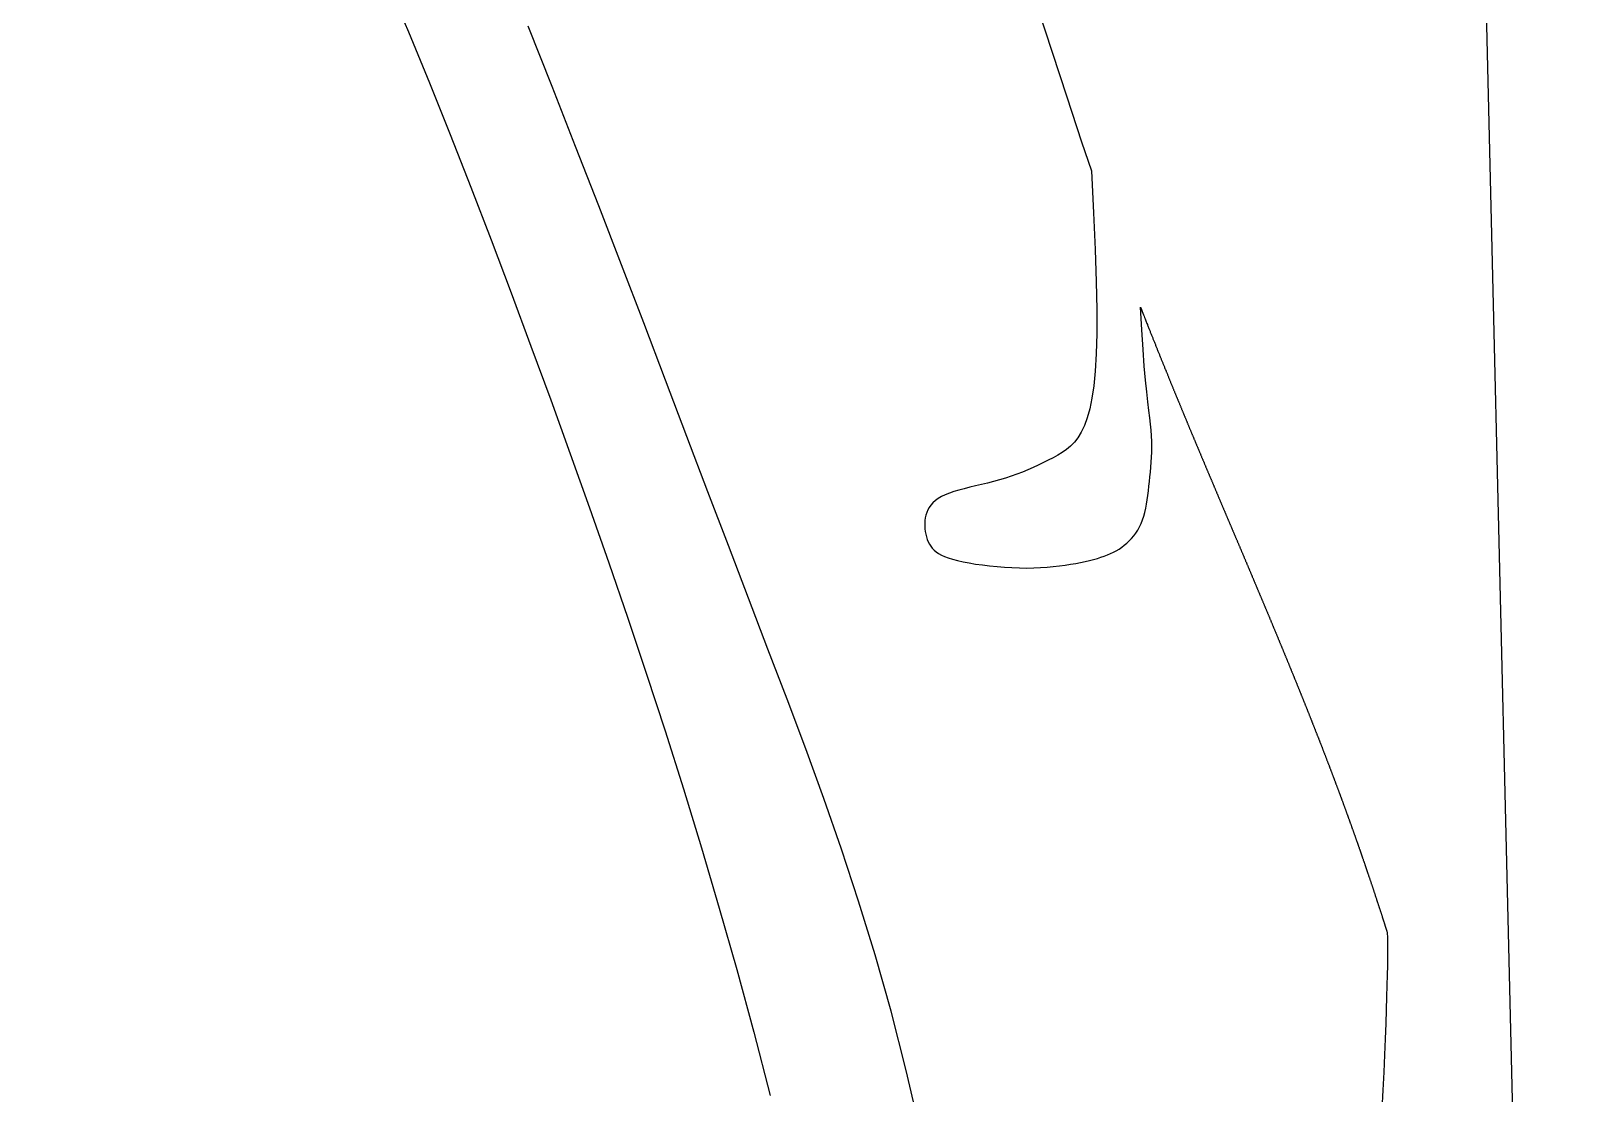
# Model space of a CAD drawing. Header units: feet. Extents: x 0 to 841, y 0 to 594.
# Drawn here: x 646.121 to 646.745, y 136.531 to 136.956 of the extents above; entities that cross this region are included whole.
import ezdxf

# ---------------------------------------------------------------- set-up
doc = ezdxf.new("R2010")
doc.units = ezdxf.units.FT
doc.header["$MEASUREMENT"] = 0
doc.layers.add('LOGO', color=7, linetype='Continuous')

# ---------------------------------------------------------------- blocks, each defined once
blk = doc.blocks.new('YOTA')
h = blk.add_hatch(color=1)
edge = h.paths.add_edge_path()
edge.add_arc((302.8865, 246.9749), 39.995, 0, 360)
edge = h.paths.add_edge_path(flags=16)
edge.add_arc((302.8865, 246.9749), 39.7003, 0, 360)
at = {"color": 2}
blk.add_line((292.6791, 262.9367), (292.7986, 257.9023), dxfattribs=at)
for points in [[(291.2973, 262.2006), (291.3246, 262.1365), (291.3514, 262.0714), (291.3778, 262.0054), (291.404, 261.9387), (291.4298, 261.8715), (291.4553, 261.8038), (291.4806, 261.7358), (291.5058, 261.6676), (291.5307, 261.599), (291.5554, 261.5299), (291.5799, 261.4602), (291.6041, 261.3897), (291.628, 261.3183), (291.6516, 261.2458), (291.6749, 261.1721), (291.6978, 261.097), (291.7205, 261.0203), (291.7427, 260.9421), (291.7644, 260.8623), (291.7855, 260.7813)], [(291.9774, 260.7333), (291.9587, 260.8134), (291.9393, 260.8889), (291.919, 260.9606), (291.898, 261.0291), (291.8763, 261.0952), (291.8538, 261.1597), (291.8307, 261.2232), (291.8069, 261.2864), (291.7826, 261.3502), (291.7576, 261.4152), (291.7321, 261.482), (291.706, 261.5506), (291.6793, 261.6208), (291.6521, 261.6925), (291.6243, 261.7655), (291.596, 261.8396), (291.5671, 261.9146), (291.5376, 261.9905), (291.5076, 262.0669), (291.477, 262.1438)], [(291.8324, 262.8455), (291.8498, 262.8102), (291.8754, 262.7587), (291.9013, 262.7066), (291.9273, 262.6538), (291.9531, 262.6006), (291.9784, 262.547), (292.003, 262.4931), (292.0265, 262.439), (292.0488, 262.3848), (292.0697, 262.3306), (292.0893, 262.2762), (292.1082, 262.2215), (292.1265, 262.1663), (292.1447, 262.1105), (292.1631, 262.0538), (292.182, 261.9963), (292.1945, 261.9592)], [(292.1945, 261.9592), (292.1974, 261.9058), (292.1995, 261.859), (292.2008, 261.8181), (292.2014, 261.7827), (292.2013, 261.7523), (292.2006, 261.7263), (292.1993, 261.7042), (292.1975, 261.6855), (292.1952, 261.6697), (292.1924, 261.6563), (292.1892, 261.6447), (292.1856, 261.6349), (292.1817, 261.6265), (292.1774, 261.6194), (292.1728, 261.6135), (292.1679, 261.6084), (292.1627, 261.6042), (292.1573, 261.6004), (292.1516, 261.5971), (292.1457, 261.5939), (292.1396, 261.5907), (292.1334, 261.5876), (292.1269, 261.5845), (292.1203, 261.5815), (292.1136, 261.5786), (292.1066, 261.5757), (292.0996, 261.573), (292.0923, 261.5703), (292.085, 261.5679), (292.0775, 261.5656), (292.0699, 261.5635), (292.0622, 261.5615), (292.0546, 261.5597), (292.0471, 261.5579), (292.0397, 261.5562), (292.0326, 261.5544), (292.0258, 261.5526), (292.0194, 261.5508), (292.0136, 261.5488), (292.0082, 261.5467), (292.0035, 261.5444), (291.9994, 261.542), (291.9958, 261.5393), (291.9927, 261.5365), (291.9901, 261.5336), (291.988, 261.5306), (291.9862, 261.5274), (291.9848, 261.5241), (291.9838, 261.5208), (291.983, 261.5174), (291.9825, 261.5139), (291.9823, 261.5104), (291.9822, 261.5068), (291.9825, 261.5033), (291.9829, 261.4998), (291.9836, 261.4964), (291.9844, 261.4931), (291.9855, 261.4898), (291.9868, 261.4868), (291.9883, 261.4838), (291.99, 261.4811), (291.9919, 261.4785), (291.9941, 261.4761), (291.9968, 261.4739), (291.9998, 261.4718), (292.0034, 261.4698), (292.0075, 261.4679), (292.0123, 261.4662), (292.0177, 261.4645), (292.024, 261.4629), (292.031, 261.4613), (292.0387, 261.4599), (292.047, 261.4585), (292.0557, 261.4573), (292.0649, 261.4562), (292.0743, 261.4552), (292.0838, 261.4545), (292.0934, 261.4539), (292.1028, 261.4536), (292.1121, 261.4534), (292.1211, 261.4536), (292.1297, 261.4539), (292.1381, 261.4545), (292.146, 261.4552), (292.1537, 261.4561), (292.161, 261.4571), (292.168, 261.4582), (292.1745, 261.4593), (292.1808, 261.4606), (292.1866, 261.4618), (292.1921, 261.4631), (292.1972, 261.4644), (292.2021, 261.4657), (292.2066, 261.4671), (292.2109, 261.4685), (292.215, 261.47), (292.2188, 261.4717), (292.2226, 261.4735), (292.2262, 261.4754), (292.2297, 261.4775), (292.2331, 261.4798), (292.2364, 261.4823), (292.2397, 261.485), (292.2428, 261.4879), (292.2458, 261.491), (292.2486, 261.4944), (292.2513, 261.4979), (292.2537, 261.5017), (292.256, 261.5058), (292.258, 261.51), (292.2598, 261.5146), (292.2613, 261.5193), (292.2626, 261.5243), (292.2638, 261.5295), (292.2648, 261.5348), (292.2657, 261.5403), (292.2665, 261.5459), (292.2672, 261.5517), (292.2678, 261.5576), (292.2685, 261.5635), (292.2691, 261.5695), (292.2697, 261.5756), (292.2703, 261.5818), (292.2707, 261.5881), (292.2711, 261.5945), (292.2714, 261.601), (292.2714, 261.6078), (292.2714, 261.6146), (292.2711, 261.6217), (292.2706, 261.629), (292.2698, 261.6366), (292.2689, 261.6448), (292.2677, 261.6541), (292.2664, 261.6649), (292.265, 261.6777), (292.2635, 261.6928), (292.2619, 261.7107), (292.2603, 261.7318), (292.2588, 261.7566), (292.2572, 261.7855)], [(292.2572, 261.7855), (292.2583, 261.7828), (292.2593, 261.7803), (292.2602, 261.7781), (292.2609, 261.776), (292.2617, 261.7742), (292.2623, 261.7726), (292.2629, 261.771), (292.2634, 261.7697), (292.264, 261.7684), (292.2644, 261.7671), (292.2649, 261.766), (292.2653, 261.7648), (292.2658, 261.7637), (292.2662, 261.7627), (292.2666, 261.7617), (292.267, 261.7607), (292.2674, 261.7597), (292.2677, 261.7587), (292.2681, 261.7578), (292.2685, 261.7568), (292.2689, 261.7559), (292.2692, 261.7549), (292.2696, 261.754), (292.27, 261.753), (292.2704, 261.7521), (292.2707, 261.7511), (292.2711, 261.7502), (292.2715, 261.7493), (292.2719, 261.7483), (292.2722, 261.7474), (292.2726, 261.7464), (292.273, 261.7455), (292.2734, 261.7446), (292.2737, 261.7436), (292.2741, 261.7427), (292.2745, 261.7418), (292.2748, 261.7409), (292.2752, 261.7399), (292.2756, 261.739), (292.276, 261.7381), (292.2763, 261.7372), (292.2767, 261.7362), (292.2771, 261.7353), (292.2774, 261.7344), (292.2778, 261.7335), (292.2782, 261.7326), (292.2785, 261.7316), (292.2789, 261.7307), (292.2793, 261.7298), (292.2796, 261.7289), (292.28, 261.728), (292.2804, 261.7271), (292.2807, 261.7262), (292.2811, 261.7253), (292.2814, 261.7244), (292.2818, 261.7235), (292.2822, 261.7226), (292.2825, 261.7217), (292.2829, 261.7208), (292.2832, 261.72), (292.2836, 261.7191), (292.284, 261.7182), (292.2843, 261.7173), (292.2847, 261.7164), (292.285, 261.7155), (292.2854, 261.7147), (292.2857, 261.7138), (292.2861, 261.7129), (292.2864, 261.7121), (292.2868, 261.7112), (292.2871, 261.7103), (292.2875, 261.7095), (292.2878, 261.7086), (292.2882, 261.7078), (292.2885, 261.7069), (292.2889, 261.7061), (292.2892, 261.7052), (292.2896, 261.7044), (292.2899, 261.7035), (292.2902, 261.7027), (292.2906, 261.7019), (292.2909, 261.701), (292.2913, 261.7002), (292.2916, 261.6994), (292.2919, 261.6986), (292.2923, 261.6977), (292.2926, 261.6969), (292.2929, 261.6961), (292.2933, 261.6953), (292.2936, 261.6945), (292.2939, 261.6937), (292.2942, 261.6929), (292.2946, 261.6921), (292.2949, 261.6913), (292.2952, 261.6905), (292.2955, 261.6897), (292.2959, 261.6889), (292.2962, 261.6881), (292.2965, 261.6873), (292.2968, 261.6865), (292.2971, 261.6858), (292.2975, 261.685), (292.2978, 261.6842), (292.2981, 261.6834), (292.2984, 261.6827), (292.2987, 261.6819), (292.299, 261.6812), (292.2993, 261.6804), (292.2997, 261.6796), (292.3, 261.6789), (292.3003, 261.6781), (292.3006, 261.6774), (292.3009, 261.6766), (292.3012, 261.6759), (292.3015, 261.6752), (292.3018, 261.6744), (292.3021, 261.6737), (292.3024, 261.6729), (292.3027, 261.6722), (292.303, 261.6715), (292.3033, 261.6707), (292.3036, 261.67), (292.3039, 261.6693), (292.3042, 261.6686), (292.3045, 261.6679), (292.3048, 261.6671), (292.3051, 261.6664), (292.3054, 261.6657), (292.3057, 261.665), (292.306, 261.6643), (292.3063, 261.6636), (292.3066, 261.6629), (292.3068, 261.6622), (292.3071, 261.6615), (292.3074, 261.6608), (292.3077, 261.6601), (292.308, 261.6594), (292.3083, 261.6587), (292.3086, 261.658), (292.3089, 261.6573), (292.3091, 261.6566), (292.3094, 261.6559), (292.3097, 261.6552), (292.31, 261.6545), (292.3103, 261.6538), (292.3106, 261.6531), (292.3109, 261.6524), (292.3111, 261.6518), (292.3114, 261.6511), (292.3117, 261.6504), (292.312, 261.6497), (292.3123, 261.649), (292.3125, 261.6484), (292.3128, 261.6477), (292.3131, 261.647), (292.3134, 261.6463), (292.3137, 261.6457), (292.3139, 261.645), (292.3142, 261.6443), (292.3145, 261.6437), (292.3148, 261.643), (292.3151, 261.6423), (292.3153, 261.6417), (292.3156, 261.641), (292.3159, 261.6403), (292.3162, 261.6397), (292.3164, 261.639), (292.3167, 261.6383), (292.317, 261.6377), (292.3173, 261.637), (292.3175, 261.6363), (292.3178, 261.6357), (292.3181, 261.635), (292.3184, 261.6344), (292.3186, 261.6337), (292.3189, 261.633), (292.3192, 261.6324), (292.3195, 261.6317), (292.3197, 261.6311), (292.32, 261.6304), (292.3203, 261.6297), (292.3206, 261.6291), (292.3208, 261.6284), (292.3211, 261.6278), (292.3214, 261.6271), (292.3217, 261.6265), (292.3219, 261.6258), (292.3222, 261.6251), (292.3225, 261.6245), (292.3228, 261.6238), (292.323, 261.6232), (292.3233, 261.6225), (292.3236, 261.6219), (292.3239, 261.6212), (292.3241, 261.6205), (292.3244, 261.6199), (292.3247, 261.6192), (292.325, 261.6186), (292.3252, 261.6179), (292.3255, 261.6173), (292.3258, 261.6166), (292.3261, 261.6159), (292.3263, 261.6153), (292.3266, 261.6146), (292.3269, 261.614), (292.3272, 261.6133), (292.3274, 261.6127), (292.3277, 261.612), (292.328, 261.6113), (292.3283, 261.6107), (292.3286, 261.61), (292.3288, 261.6094), (292.3291, 261.6087), (292.3294, 261.608), (292.3297, 261.6074), (292.3299, 261.6067), (292.3302, 261.6061), (292.3305, 261.6054), (292.3308, 261.6047), (292.331, 261.6041), (292.3313, 261.6034), (292.3316, 261.6028), (292.3319, 261.6021), (292.3322, 261.6014), (292.3324, 261.6008), (292.3327, 261.6001), (292.333, 261.5995), (292.3333, 261.5988), (292.3335, 261.5981), (292.3338, 261.5975), (292.3341, 261.5968), (292.3344, 261.5962), (292.3346, 261.5955), (292.3349, 261.5948), (292.3352, 261.5942), (292.3355, 261.5935), (292.3358, 261.5929), (292.336, 261.5922), (292.3363, 261.5915), (292.3366, 261.5909), (292.3369, 261.5902), (292.3372, 261.5896), (292.3374, 261.5889), (292.3377, 261.5882), (292.338, 261.5876), (292.3383, 261.5869), (292.3385, 261.5863), (292.3388, 261.5856), (292.3391, 261.5849), (292.3394, 261.5843), (292.3397, 261.5836), (292.3399, 261.5829), (292.3402, 261.5823), (292.3405, 261.5816), (292.3408, 261.581), (292.3411, 261.5803), (292.3413, 261.5796), (292.3416, 261.579), (292.3419, 261.5783), (292.3422, 261.5777), (292.3425, 261.577), (292.3427, 261.5763), (292.343, 261.5757), (292.3433, 261.575), (292.3436, 261.5743), (292.3439, 261.5737), (292.3441, 261.573), (292.3444, 261.5724), (292.3447, 261.5717), (292.345, 261.571), (292.3452, 261.5704), (292.3455, 261.5697), (292.3458, 261.569), (292.3461, 261.5684), (292.3464, 261.5677), (292.3466, 261.567), (292.3469, 261.5664), (292.3472, 261.5657), (292.3475, 261.5651), (292.3478, 261.5644), (292.3481, 261.5637), (292.3483, 261.5631), (292.3486, 261.5624), (292.3489, 261.5617), (292.3492, 261.5611), (292.3495, 261.5604), (292.3497, 261.5597), (292.35, 261.5591), (292.3503, 261.5584), (292.3506, 261.5578), (292.3509, 261.5571), (292.3511, 261.5564), (292.3514, 261.5558), (292.3517, 261.5551), (292.352, 261.5544), (292.3523, 261.5538), (292.3525, 261.5531), (292.3528, 261.5524), (292.3531, 261.5518), (292.3534, 261.5511), (292.3537, 261.5504), (292.354, 261.5498), (292.3542, 261.5491), (292.3545, 261.5485), (292.3548, 261.5478), (292.3551, 261.5471), (292.3554, 261.5465), (292.3556, 261.5458), (292.3559, 261.5451), (292.3562, 261.5445), (292.3565, 261.5438), (292.3568, 261.5431), (292.357, 261.5425), (292.3573, 261.5418), (292.3576, 261.5411), (292.3579, 261.5405), (292.3582, 261.5398), (292.3585, 261.5391), (292.3587, 261.5385), (292.359, 261.5378), (292.3593, 261.5371), (292.3596, 261.5365), (292.3599, 261.5358), (292.3602, 261.5351), (292.3604, 261.5345), (292.3607, 261.5338), (292.361, 261.5331), (292.3613, 261.5325), (292.3616, 261.5318), (292.3618, 261.5311), (292.3621, 261.5305), (292.3624, 261.5298), (292.3627, 261.5292), (292.363, 261.5285), (292.3633, 261.5278), (292.3635, 261.5272), (292.3638, 261.5265), (292.3641, 261.5258), (292.3644, 261.5252), (292.3647, 261.5245), (292.365, 261.5238), (292.3652, 261.5232), (292.3655, 261.5225), (292.3658, 261.5218), (292.3661, 261.5212), (292.3664, 261.5205), (292.3666, 261.5198), (292.3669, 261.5192), (292.3672, 261.5185), (292.3675, 261.5178), (292.3678, 261.5171), (292.3681, 261.5165), (292.3683, 261.5158), (292.3686, 261.5151), (292.3689, 261.5145), (292.3692, 261.5138), (292.3695, 261.5131), (292.3698, 261.5125), (292.37, 261.5118), (292.3703, 261.5111), (292.3706, 261.5105), (292.3709, 261.5098), (292.3712, 261.5091), (292.3715, 261.5085), (292.3717, 261.5078), (292.372, 261.5071), (292.3723, 261.5065), (292.3726, 261.5058), (292.3729, 261.5051), (292.3732, 261.5045), (292.3734, 261.5038), (292.3737, 261.5031), (292.374, 261.5025), (292.3743, 261.5018), (292.3746, 261.5011), (292.3749, 261.5005), (292.3751, 261.4998), (292.3754, 261.4991), (292.3757, 261.4985), (292.376, 261.4978), (292.3763, 261.4971), (292.3766, 261.4964), (292.3768, 261.4958), (292.3771, 261.4951), (292.3774, 261.4944), (292.3777, 261.4938), (292.378, 261.4931), (292.3783, 261.4924), (292.3785, 261.4918), (292.3788, 261.4911), (292.3791, 261.4904), (292.3794, 261.4898), (292.3797, 261.4891), (292.38, 261.4884), (292.3802, 261.4878), (292.3805, 261.4871), (292.3808, 261.4864), (292.3811, 261.4857), (292.3814, 261.4851), (292.3817, 261.4844), (292.3819, 261.4837), (292.3822, 261.4831), (292.3825, 261.4824), (292.3828, 261.4817), (292.3831, 261.4811), (292.3834, 261.4804), (292.3836, 261.4797), (292.3839, 261.4791), (292.3842, 261.4784), (292.3845, 261.4777), (292.3848, 261.4771), (292.3851, 261.4764), (292.3853, 261.4757), (292.3856, 261.475), (292.3859, 261.4744), (292.3862, 261.4737), (292.3865, 261.473), (292.3868, 261.4724), (292.387, 261.4717), (292.3873, 261.471), (292.3876, 261.4704), (292.3879, 261.4697), (292.3882, 261.469), (292.3885, 261.4683), (292.3887, 261.4677), (292.389, 261.467), (292.3893, 261.4663), (292.3896, 261.4657), (292.3899, 261.465), (292.3902, 261.4643), (292.3904, 261.4637), (292.3907, 261.463), (292.391, 261.4623), (292.3913, 261.4616), (292.3916, 261.461), (292.3919, 261.4603), (292.3921, 261.4596), (292.3924, 261.459), (292.3927, 261.4583), (292.393, 261.4576), (292.3933, 261.457), (292.3936, 261.4563), (292.3938, 261.4556), (292.3941, 261.4549), (292.3944, 261.4543), (292.3947, 261.4536), (292.395, 261.4529), (292.3953, 261.4523), (292.3955, 261.4516), (292.3958, 261.4509), (292.3961, 261.4503), (292.3964, 261.4496), (292.3967, 261.4489), (292.397, 261.4482), (292.3972, 261.4476), (292.3975, 261.4469), (292.3978, 261.4462), (292.3981, 261.4456), (292.3984, 261.4449), (292.3987, 261.4442), (292.3989, 261.4436), (292.3992, 261.4429), (292.3995, 261.4422), (292.3998, 261.4415), (292.4001, 261.4409), (292.4004, 261.4402), (292.4006, 261.4395), (292.4009, 261.4389), (292.4012, 261.4382), (292.4015, 261.4375), (292.4018, 261.4369), (292.402, 261.4362), (292.4023, 261.4355), (292.4026, 261.4348), (292.4029, 261.4342), (292.4032, 261.4335), (292.4035, 261.4328), (292.4037, 261.4322), (292.404, 261.4315), (292.4043, 261.4308), (292.4046, 261.4301), (292.4049, 261.4295), (292.4052, 261.4288), (292.4054, 261.4281), (292.4057, 261.4275), (292.406, 261.4268), (292.4063, 261.4261), (292.4066, 261.4254), (292.4068, 261.4248), (292.4071, 261.4241), (292.4074, 261.4234), (292.4077, 261.4228), (292.408, 261.4221), (292.4083, 261.4214), (292.4085, 261.4208), (292.4088, 261.4201), (292.4091, 261.4194), (292.4094, 261.4187), (292.4097, 261.4181), (292.41, 261.4174), (292.4102, 261.4167), (292.4105, 261.4161), (292.4108, 261.4154), (292.4111, 261.4147), (292.4114, 261.414), (292.4116, 261.4134), (292.4119, 261.4127), (292.4122, 261.412), (292.4125, 261.4114), (292.4128, 261.4107), (292.413, 261.41), (292.4133, 261.4094), (292.4136, 261.4087), (292.4139, 261.408), (292.4142, 261.4073), (292.4145, 261.4067), (292.4147, 261.406), (292.415, 261.4053), (292.4153, 261.4047), (292.4156, 261.404), (292.4159, 261.4033), (292.4161, 261.4026), (292.4164, 261.402), (292.4167, 261.4013), (292.417, 261.4006), (292.4173, 261.4), (292.4175, 261.3993), (292.4178, 261.3986), (292.4181, 261.3979), (292.4184, 261.3973), (292.4187, 261.3966), (292.419, 261.3959), (292.4192, 261.3953), (292.4195, 261.3946), (292.4198, 261.3939), (292.4201, 261.3932), (292.4204, 261.3926), (292.4206, 261.3919), (292.4209, 261.3912), (292.4212, 261.3906), (292.4215, 261.3899), (292.4218, 261.3892), (292.422, 261.3886), (292.4223, 261.3879), (292.4226, 261.3872), (292.4229, 261.3865), (292.4232, 261.3859), (292.4234, 261.3852), (292.4237, 261.3845), (292.424, 261.3839), (292.4243, 261.3832), (292.4246, 261.3825), (292.4248, 261.3818), (292.4251, 261.3812), (292.4254, 261.3805), (292.4257, 261.3798), (292.426, 261.3792), (292.4262, 261.3785), (292.4265, 261.3778), (292.4268, 261.3772), (292.4271, 261.3765), (292.4273, 261.3758), (292.4276, 261.3751), (292.4279, 261.3745), (292.4282, 261.3738), (292.4285, 261.3731), (292.4287, 261.3725), (292.429, 261.3718), (292.4293, 261.3711), (292.4296, 261.3704), (292.4299, 261.3698), (292.4301, 261.3691), (292.4304, 261.3684), (292.4307, 261.3678), (292.431, 261.3671), (292.4312, 261.3664), (292.4315, 261.3657), (292.4318, 261.3651), (292.4321, 261.3644), (292.4324, 261.3637), (292.4326, 261.3631), (292.4329, 261.3624), (292.4332, 261.3617), (292.4335, 261.3611), (292.4338, 261.3604), (292.434, 261.3597), (292.4343, 261.359), (292.4346, 261.3584), (292.4349, 261.3577), (292.4351, 261.357), (292.4354, 261.3564), (292.4357, 261.3557), (292.436, 261.355), (292.4362, 261.3544), (292.4365, 261.3537), (292.4368, 261.353), (292.4371, 261.3523), (292.4374, 261.3517), (292.4376, 261.351), (292.4379, 261.3503), (292.4382, 261.3497), (292.4385, 261.349), (292.4387, 261.3483), (292.439, 261.3477), (292.4393, 261.347), (292.4396, 261.3463), (292.4398, 261.3456), (292.4401, 261.345), (292.4404, 261.3443), (292.4407, 261.3436), (292.4409, 261.343), (292.4412, 261.3423), (292.4415, 261.3416), (292.4418, 261.341), (292.442, 261.3403), (292.4423, 261.3396), (292.4426, 261.3389), (292.4429, 261.3383), (292.4432, 261.3376), (292.4434, 261.3369), (292.4437, 261.3363), (292.444, 261.3356), (292.4443, 261.3349), (292.4445, 261.3343), (292.4448, 261.3336), (292.4451, 261.3329), (292.4454, 261.3322), (292.4456, 261.3316), (292.4459, 261.3309), (292.4462, 261.3302), (292.4464, 261.3296), (292.4467, 261.3289), (292.447, 261.3282), (292.4473, 261.3276), (292.4475, 261.3269), (292.4478, 261.3262), (292.4481, 261.3256), (292.4484, 261.3249), (292.4486, 261.3242), (292.4489, 261.3235), (292.4492, 261.3229), (292.4495, 261.3222), (292.4497, 261.3215), (292.45, 261.3209), (292.4503, 261.3202), (292.4506, 261.3195), (292.4508, 261.3189), (292.4511, 261.3182), (292.4514, 261.3175), (292.4516, 261.3169), (292.4519, 261.3162), (292.4522, 261.3155), (292.4525, 261.3148), (292.4527, 261.3142), (292.453, 261.3135), (292.4533, 261.3128), (292.4536, 261.3122), (292.4538, 261.3115), (292.4541, 261.3108), (292.4544, 261.3102), (292.4546, 261.3095), (292.4549, 261.3088), (292.4552, 261.3082), (292.4555, 261.3075), (292.4557, 261.3068), (292.456, 261.3062), (292.4563, 261.3055), (292.4565, 261.3048), (292.4568, 261.3041), (292.4571, 261.3035), (292.4573, 261.3028), (292.4576, 261.3021), (292.4579, 261.3015), (292.4582, 261.3008), (292.4584, 261.3001), (292.4587, 261.2995), (292.459, 261.2988), (292.4592, 261.2981), (292.4595, 261.2975), (292.4598, 261.2968), (292.4601, 261.2961), (292.4603, 261.2955), (292.4606, 261.2948), (292.4609, 261.2941), (292.4611, 261.2935), (292.4614, 261.2928), (292.4617, 261.2921), (292.4619, 261.2915), (292.4622, 261.2908), (292.4625, 261.2901), (292.4627, 261.2895), (292.463, 261.2888), (292.4633, 261.2881), (292.4635, 261.2875), (292.4638, 261.2868), (292.4641, 261.2861), (292.4644, 261.2855), (292.4646, 261.2848), (292.4649, 261.2841), (292.4652, 261.2835), (292.4654, 261.2828), (292.4657, 261.2821), (292.466, 261.2815), (292.4662, 261.2808), (292.4665, 261.2801), (292.4668, 261.2795), (292.467, 261.2788), (292.4673, 261.2781), (292.4676, 261.2775), (292.4678, 261.2768), (292.4681, 261.2761), (292.4684, 261.2755), (292.4686, 261.2748), (292.4689, 261.2741), (292.4692, 261.2735), (292.4694, 261.2728), (292.4697, 261.2721), (292.47, 261.2715), (292.4702, 261.2708), (292.4705, 261.2701), (292.4708, 261.2695), (292.471, 261.2688), (292.4713, 261.2681), (292.4716, 261.2675), (292.4718, 261.2668), (292.4721, 261.2661), (292.4723, 261.2655), (292.4726, 261.2648), (292.4729, 261.2641), (292.4731, 261.2635), (292.4734, 261.2628), (292.4737, 261.2621), (292.4739, 261.2615), (292.4742, 261.2608), (292.4745, 261.2601), (292.4747, 261.2595), (292.475, 261.2588), (292.4752, 261.2581), (292.4755, 261.2575), (292.4758, 261.2568), (292.476, 261.2561), (292.4763, 261.2555), (292.4766, 261.2548), (292.4768, 261.2541), (292.4771, 261.2535), (292.4774, 261.2528), (292.4776, 261.2522), (292.4779, 261.2515), (292.4781, 261.2508), (292.4784, 261.2502), (292.4787, 261.2495), (292.4789, 261.2488), (292.4792, 261.2482), (292.4794, 261.2475), (292.4797, 261.2468), (292.48, 261.2462), (292.4802, 261.2455), (292.4805, 261.2448), (292.4808, 261.2442), (292.481, 261.2435), (292.4813, 261.2429), (292.4815, 261.2422), (292.4818, 261.2415), (292.4821, 261.2409), (292.4823, 261.2402), (292.4826, 261.2395), (292.4828, 261.2389), (292.4831, 261.2382), (292.4834, 261.2375), (292.4836, 261.2369), (292.4839, 261.2362), (292.4841, 261.2356), (292.4844, 261.2349), (292.4846, 261.2342), (292.4849, 261.2336), (292.4852, 261.2329), (292.4854, 261.2322), (292.4857, 261.2316), (292.4859, 261.2309), (292.4862, 261.2303), (292.4865, 261.2296), (292.4867, 261.2289), (292.487, 261.2283), (292.4872, 261.2276), (292.4875, 261.2269), (292.4877, 261.2263), (292.488, 261.2256), (292.4883, 261.225), (292.4885, 261.2243), (292.4888, 261.2236), (292.489, 261.223), (292.4893, 261.2223), (292.4895, 261.2216), (292.4898, 261.221), (292.4901, 261.2203), (292.4903, 261.2197), (292.4906, 261.219), (292.4908, 261.2183), (292.4911, 261.2177), (292.4913, 261.217), (292.4916, 261.2164), (292.4918, 261.2157), (292.4921, 261.215), (292.4923, 261.2144), (292.4926, 261.2137), (292.4929, 261.213), (292.4931, 261.2124), (292.4934, 261.2117), (292.4936, 261.2111), (292.4939, 261.2104), (292.4941, 261.2097), (292.4944, 261.2091), (292.4946, 261.2084), (292.4949, 261.2078), (292.4951, 261.2071), (292.4954, 261.2064), (292.4956, 261.2058), (292.4959, 261.2051), (292.4961, 261.2045), (292.4964, 261.2038), (292.4967, 261.2031), (292.4969, 261.2025), (292.4972, 261.2018), (292.4974, 261.2012), (292.4977, 261.2005), (292.4979, 261.1998), (292.4982, 261.1992), (292.4984, 261.1985), (292.4987, 261.1979), (292.4989, 261.1972), (292.4992, 261.1965), (292.4994, 261.1959), (292.4997, 261.1952), (292.4999, 261.1946), (292.5002, 261.1939), (292.5004, 261.1933), (292.5007, 261.1926), (292.5009, 261.1919), (292.5012, 261.1913), (292.5014, 261.1906), (292.5017, 261.19), (292.5019, 261.1893), (292.5022, 261.1886), (292.5024, 261.188), (292.5027, 261.1873), (292.5029, 261.1867), (292.5032, 261.186), (292.5034, 261.1854), (292.5037, 261.1847), (292.5039, 261.184), (292.5041, 261.1834), (292.5044, 261.1827), (292.5046, 261.1821), (292.5049, 261.1814), (292.5051, 261.1807), (292.5054, 261.1801), (292.5056, 261.1794), (292.5059, 261.1788), (292.5061, 261.1781), (292.5064, 261.1775), (292.5066, 261.1768), (292.5069, 261.1762), (292.5071, 261.1755), (292.5073, 261.1748), (292.5076, 261.1742), (292.5078, 261.1735), (292.5081, 261.1729), (292.5083, 261.1722), (292.5086, 261.1716), (292.5088, 261.1709), (292.5091, 261.1702), (292.5093, 261.1696), (292.5096, 261.1689), (292.5098, 261.1683), (292.51, 261.1676), (292.5103, 261.167), (292.5105, 261.1663), (292.5108, 261.1657), (292.511, 261.165), (292.5113, 261.1643), (292.5115, 261.1637), (292.5117, 261.163), (292.512, 261.1624), (292.5122, 261.1617), (292.5125, 261.1611), (292.5127, 261.1604), (292.5129, 261.1598), (292.5132, 261.1591), (292.5134, 261.1585), (292.5137, 261.1578), (292.5139, 261.1571), (292.5142, 261.1565), (292.5144, 261.1558), (292.5146, 261.1552), (292.5149, 261.1545), (292.5151, 261.1539), (292.5154, 261.1532), (292.5156, 261.1526), (292.5158, 261.1519), (292.5161, 261.1513), (292.5163, 261.1506), (292.5166, 261.15), (292.5168, 261.1493), (292.517, 261.1486), (292.5173, 261.148), (292.5175, 261.1473), (292.5177, 261.1467), (292.518, 261.146), (292.5182, 261.1454), (292.5185, 261.1447), (292.5187, 261.1441), (292.5189, 261.1434), (292.5192, 261.1428), (292.5194, 261.1421), (292.5196, 261.1415), (292.5199, 261.1408), (292.5201, 261.1402), (292.5204, 261.1395), (292.5206, 261.1389), (292.5208, 261.1382), (292.5211, 261.1376), (292.5213, 261.1369), (292.5215, 261.1363), (292.5218, 261.1356), (292.522, 261.135), (292.5222, 261.1343), (292.5225, 261.1337), (292.5227, 261.133), (292.5229, 261.1324), (292.5232, 261.1317), (292.5234, 261.1311), (292.5236, 261.1304), (292.5239, 261.1298), (292.5241, 261.1291), (292.5243, 261.1284), (292.5246, 261.1278), (292.5248, 261.1271), (292.525, 261.1265), (292.5253, 261.1259), (292.5255, 261.1252), (292.5257, 261.1246), (292.526, 261.1239), (292.5262, 261.1233), (292.5264, 261.1226), (292.5267, 261.122), (292.5269, 261.1213), (292.5271, 261.1207), (292.5274, 261.12), (292.5276, 261.1194), (292.5278, 261.1187), (292.5281, 261.1181), (292.5283, 261.1174), (292.5285, 261.1168), (292.5288, 261.1161), (292.529, 261.1155), (292.5292, 261.1148), (292.5294, 261.1142), (292.5297, 261.1135), (292.5299, 261.1129), (292.5301, 261.1122), (292.5304, 261.1116), (292.5306, 261.1109), (292.5308, 261.1103), (292.531, 261.1096), (292.5313, 261.109), (292.5315, 261.1083), (292.5317, 261.1077), (292.532, 261.1071), (292.5322, 261.1064), (292.5324, 261.1058), (292.5326, 261.1051), (292.5329, 261.1045), (292.5331, 261.1038), (292.5333, 261.1032), (292.5335, 261.1025), (292.5338, 261.1019), (292.534, 261.1012), (292.5342, 261.1006), (292.5345, 261.0999), (292.5347, 261.0993), (292.5349, 261.0987), (292.5351, 261.098), (292.5354, 261.0974), (292.5356, 261.0967), (292.5358, 261.0961), (292.536, 261.0954), (292.5363, 261.0948), (292.5365, 261.0941), (292.5367, 261.0935), (292.5369, 261.0928), (292.5372, 261.0922), (292.5374, 261.0916), (292.5376, 261.0909), (292.5378, 261.0903), (292.538, 261.0896), (292.5383, 261.089), (292.5385, 261.0883), (292.5387, 261.0877), (292.5389, 261.0871), (292.5392, 261.0864), (292.5394, 261.0858), (292.5396, 261.0851), (292.5398, 261.0845), (292.54, 261.0838), (292.5403, 261.0832), (292.5405, 261.0825), (292.5407, 261.0819), (292.5409, 261.0813), (292.5412, 261.0806), (292.5414, 261.08), (292.5416, 261.0793), (292.5418, 261.0787), (292.542, 261.0781), (292.5423, 261.0774), (292.5425, 261.0768), (292.5427, 261.0761), (292.5429, 261.0755), (292.5431, 261.0748), (292.5434, 261.0742), (292.5436, 261.0736), (292.5438, 261.0729), (292.544, 261.0723), (292.5442, 261.0716), (292.5445, 261.071), (292.5447, 261.0704), (292.5449, 261.0697), (292.5451, 261.0691), (292.5453, 261.0684), (292.5455, 261.0678), (292.5458, 261.0672), (292.546, 261.0665), (292.5462, 261.0659), (292.5464, 261.0652), (292.5466, 261.0646), (292.5468, 261.064), (292.5471, 261.0633), (292.5473, 261.0627), (292.5475, 261.062), (292.5477, 261.0614), (292.5479, 261.0608), (292.5481, 261.0601), (292.5484, 261.0595), (292.5486, 261.0588), (292.5488, 261.0582), (292.549, 261.0576), (292.5492, 261.0569), (292.5494, 261.0563), (292.5497, 261.0556), (292.5499, 261.055), (292.5501, 261.0544), (292.5503, 261.0537), (292.5505, 261.0531), (292.5507, 261.0525), (292.5509, 261.0518), (292.5511, 261.0512), (292.5514, 261.0505), (292.5516, 261.0499), (292.5518, 261.0493), (292.552, 261.0486), (292.5522, 261.048), (292.5524, 261.0474), (292.5526, 261.0467), (292.5529, 261.0461), (292.5531, 261.0455), (292.5533, 261.0448), (292.5535, 261.0442), (292.5537, 261.0435), (292.5539, 261.0429), (292.5541, 261.0423), (292.5543, 261.0416), (292.5545, 261.041), (292.5548, 261.0404), (292.555, 261.0397), (292.5552, 261.0391), (292.5554, 261.0385), (292.5556, 261.0378), (292.5558, 261.0372), (292.556, 261.0366), (292.5562, 261.0359), (292.5564, 261.0353), (292.5566, 261.0347), (292.5569, 261.034), (292.5571, 261.0334), (292.5573, 261.0327), (292.5575, 261.0321), (292.5577, 261.0315), (292.5579, 261.0308), (292.5581, 261.0302), (292.5583, 261.0296), (292.5585, 261.0289), (292.5587, 261.0283), (292.5589, 261.0277), (292.5591, 261.027), (292.5594, 261.0264), (292.5596, 261.0258), (292.5598, 261.0251), (292.56, 261.0245), (292.5602, 261.0239), (292.5604, 261.0233), (292.5606, 261.0226), (292.5608, 261.022), (292.561, 261.0214), (292.5612, 261.0207), (292.5614, 261.0201), (292.5616, 261.0195), (292.5618, 261.0188), (292.562, 261.0182), (292.5622, 261.0176), (292.5624, 261.0169), (292.5626, 261.0163), (292.5629, 261.0157), (292.5631, 261.015), (292.5633, 261.0144), (292.5635, 261.0138), (292.5637, 261.0132), (292.5639, 261.0125), (292.5641, 261.0119), (292.5643, 261.0113), (292.5645, 261.0106), (292.5647, 261.01), (292.5649, 261.0094), (292.5651, 261.0087), (292.5653, 261.0081), (292.5655, 261.0075), (292.5657, 261.0069), (292.5659, 261.0062), (292.5661, 261.0056), (292.5663, 261.005), (292.5665, 261.0043), (292.5667, 261.0037), (292.5669, 261.0031), (292.5671, 261.0025), (292.5673, 261.0018), (292.5675, 261.0012), (292.5677, 261.0006), (292.5679, 260.9999), (292.5681, 260.9993), (292.5683, 260.9987), (292.5685, 260.9981), (292.5687, 260.9974), (292.5689, 260.9968), (292.5691, 260.9962), (292.5693, 260.9956), (292.5695, 260.9949), (292.5697, 260.9943), (292.5699, 260.9937), (292.5701, 260.993), (292.5703, 260.9924), (292.5705, 260.9918), (292.5707, 260.9912), (292.5709, 260.9905), (292.5711, 260.9897), (292.5713, 260.9885), (292.5714, 260.9869), (292.5716, 260.9845), (292.5717, 260.9813), (292.5717, 260.9771), (292.5718, 260.9717), (292.5717, 260.9649), (292.5716, 260.9566), (292.5715, 260.9466), (292.5713, 260.935), (292.571, 260.9218), (292.5706, 260.907), (292.5701, 260.8907), (292.5694, 260.873), (292.5687, 260.8538), (292.5679, 260.8333), (292.5669, 260.8114), (292.5657, 260.7882), (292.5644, 260.7638)]]:
    blk.add_lwpolyline(points, dxfattribs=at)
at = {"color": 1}
for centre, radius in [((302.8815, 246.9749), 40.0001), ((302.8815, 246.9749), 40), ((302.8865, 246.9749), 39.995)]:
    blk.add_circle(centre, radius, dxfattribs=at)
at = {"color": 2}
for radius in [39.7003, 38.793]:
    blk.add_circle((302.8865, 246.9749), radius, dxfattribs=at)

msp = doc.modelspace()

# ---------------------------------------------------------------- linework, layer by layer
at = {"layer": 'LOGO', "color": 1}
msp.add_circle((649.91377, 132.2024), 12.55485, dxfattribs=at)

# ---------------------------------------------------------------- block references
at = {"layer": 'LOGO', "xscale": 0.3139103563735262, "yscale": 0.3139103563735262, "zscale": 0.3139103563735262}
msp.add_blockref('YOTA', (554.82251, 54.66802), dxfattribs=at)

doc.saveas('drawing.dxf')
